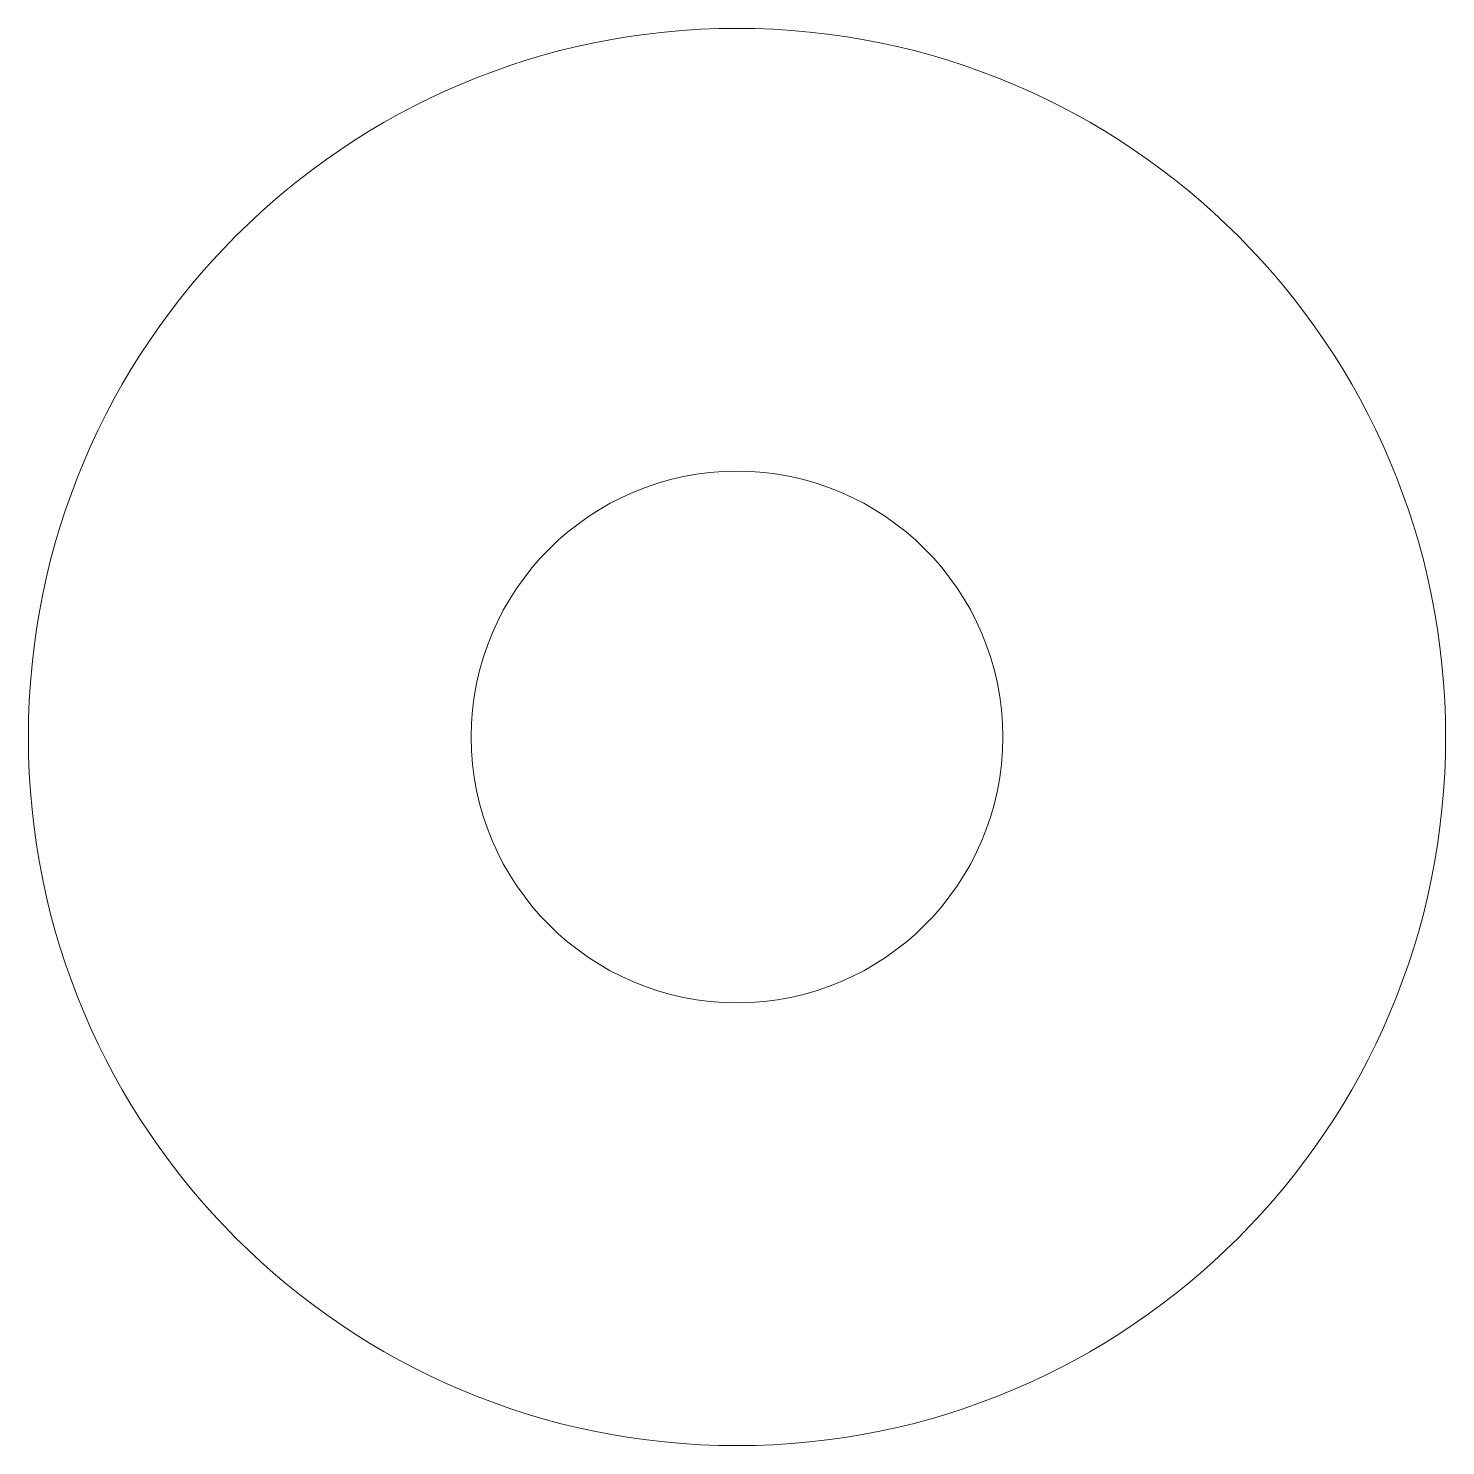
# Model space of a CAD drawing. Header units: millimetres. Extents: x 124 to 132, y -4.25 to 3.75.
import ezdxf

# ---------------------------------------------------------------- set-up
doc = ezdxf.new("R2010")
doc.units = ezdxf.units.MM

msp = doc.modelspace()

# ---------------------------------------------------------------- linework, layer by layer
at = {"color": 7, "linetype": 'Continuous', "lineweight": 15}
for radius in [4, 1.5]:
    msp.add_circle((128, -0.25), radius, dxfattribs=at)

doc.saveas('drawing.dxf')
